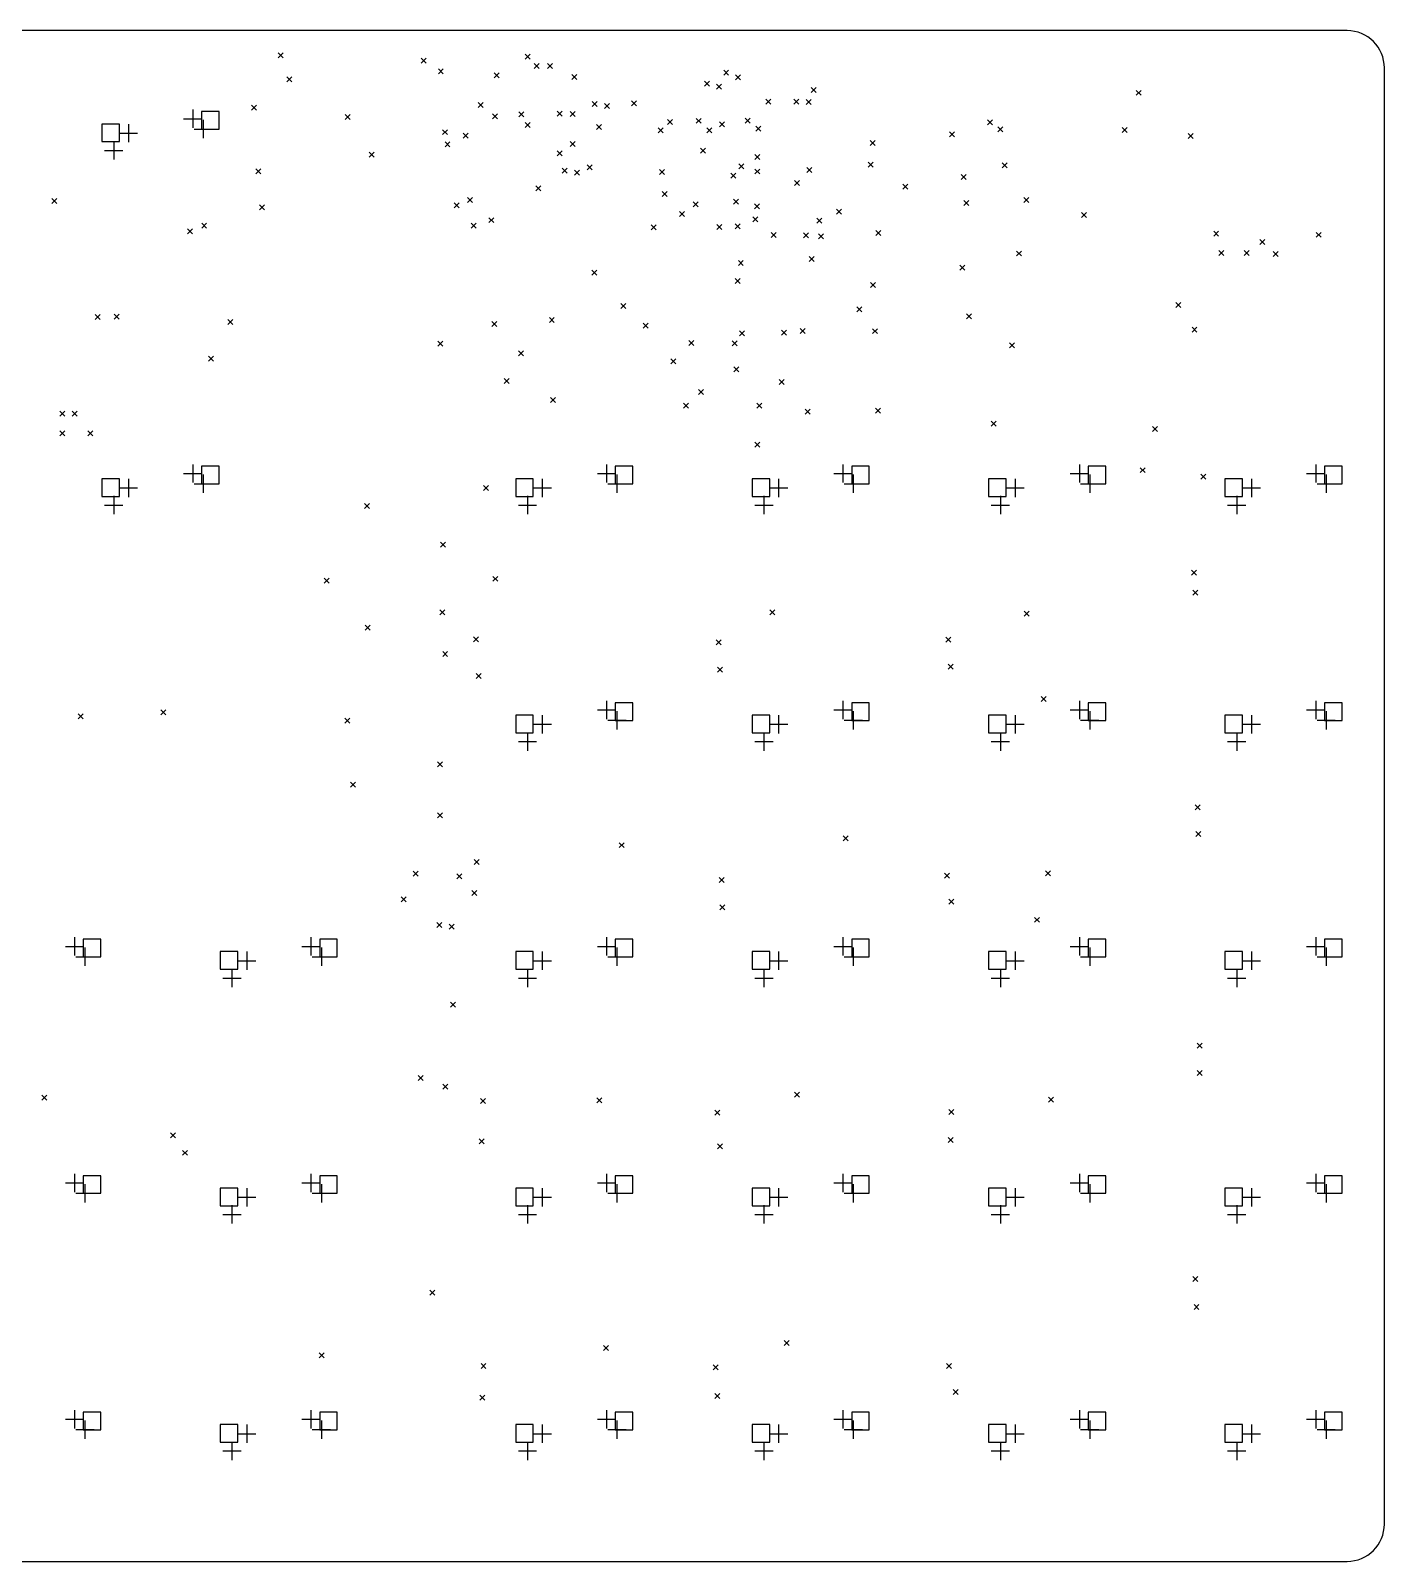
# Model space of a CAD drawing. Extents: x 0 to 17.2, y -5.9 to -0.3.
# Drawn here: x 12.921 to 17.205, y -5.157 to -0.315 of the extents above; entities that cross this region are included whole.
import ezdxf

# ---------------------------------------------------------------- set-up
doc = ezdxf.new("R2010")
doc.units = 0
doc.header["$MEASUREMENT"] = 0
doc.layers.add('BLACK', color=7, linetype='CONTINUOUS')

msp = doc.modelspace()

# ---------------------------------------------------------------- linework, layer by layer
at = {"layer": 'BLACK', "linetype": 'CONTINUOUS'}
for p, q in [((17.0866, -0.314961), (0.19685, -0.314961)), ((13.7043, -0.384862), (13.7201, -0.40061)), ((13.7201, -0.384862), (13.7043, -0.40061)), ((14.1571, -0.402335), (14.1728, -0.418083)), ((14.1728, -0.402335), (14.1571, -0.418083)), ((14.2114, -0.43563), (14.2272, -0.451378)), ((14.2272, -0.43563), (14.2114, -0.451378)), ((14.4862, -0.38939), (14.502, -0.405138)), ((14.502, -0.38939), (14.4862, -0.405138)), ((14.5145, -0.419114), (14.5302, -0.434862)), ((14.5302, -0.419114), (14.5145, -0.434862)), ((14.5571, -0.419114), (14.5728, -0.434862)), ((14.5728, -0.419114), (14.5571, -0.434862)), ((17.2047, -5.03937), (17.2047, -0.433071)), ((13.7323, -0.461024), (13.748, -0.476772)), ((13.748, -0.461024), (13.7323, -0.476772)), ((14.3878, -0.448425), (14.4035, -0.464173)), ((14.4035, -0.448425), (14.3878, -0.464173)), ((14.6335, -0.453346), (14.6492, -0.469094)), ((14.6492, -0.453346), (14.6335, -0.469094)), ((15.0533, -0.475), (15.0691, -0.490748)), ((15.0691, -0.475), (15.0533, -0.490748)), ((15.1142, -0.439764), (15.1299, -0.455512)), ((15.1299, -0.439764), (15.1142, -0.455512)), ((15.1518, -0.455118), (15.1675, -0.470866)), ((15.1675, -0.455118), (15.1518, -0.470866)), ((15.0915, -0.484611), (15.1073, -0.500359)), ((15.1073, -0.484611), (15.0915, -0.500359)), ((15.2472, -0.532087), (15.263, -0.547835)), ((15.263, -0.532087), (15.2472, -0.547835)), ((15.3358, -0.532087), (15.3516, -0.547835)), ((15.3516, -0.532087), (15.3358, -0.547835)), ((15.3912, -0.494735), (15.4069, -0.510483)), ((15.4069, -0.494735), (15.3912, -0.510483)), ((16.4193, -0.503937), (16.435, -0.519685)), ((16.435, -0.503937), (16.4193, -0.519685)), ((13.4344, -0.564961), (13.4344, -0.622835)), ((13.5178, -0.571177), (13.4621, -0.571177)), ((13.4621, -0.571177), (13.4621, -0.626855)), ((13.5178, -0.626855), (13.5178, -0.571177)), ((13.6201, -0.551181), (13.6358, -0.566929)), ((13.6358, -0.551181), (13.6201, -0.566929)), ((13.9169, -0.579921), (13.9327, -0.595669)), ((13.9327, -0.579921), (13.9169, -0.595669)), ((14.3374, -0.542506), (14.3532, -0.558254)), ((14.3532, -0.542506), (14.3374, -0.558254)), ((14.3827, -0.577953), (14.3984, -0.593701)), ((14.3984, -0.577953), (14.3827, -0.593701)), ((14.4656, -0.571924), (14.4814, -0.587672)), ((14.4814, -0.571924), (14.4656, -0.587672)), ((14.5876, -0.569469), (14.6033, -0.585217)), ((14.6033, -0.569469), (14.5876, -0.585217)), ((14.629, -0.570509), (14.6447, -0.586258)), ((14.6447, -0.570509), (14.629, -0.586258)), ((14.698, -0.538976), (14.7138, -0.554724)), ((14.7138, -0.538976), (14.698, -0.554724)), ((14.7369, -0.545242), (14.7526, -0.56099)), ((14.7526, -0.545242), (14.7369, -0.56099)), ((14.8225, -0.536821), (14.8382, -0.552569)), ((14.8382, -0.536821), (14.8225, -0.552569)), ((15.3752, -0.532689), (15.3909, -0.548437)), ((15.3909, -0.532689), (15.3752, -0.548437)), ((13.2028, -0.610547), (13.1472, -0.610547)), ((13.1472, -0.610547), (13.1472, -0.666225)), ((13.2028, -0.666225), (13.2028, -0.610547)), ((13.2311, -0.610433), (13.2311, -0.668307)), ((13.4055, -0.593898), (13.4634, -0.593898)), ((13.4384, -0.626575), (13.4963, -0.626575)), ((13.4621, -0.626855), (13.5178, -0.626855)), ((13.4673, -0.597638), (13.4673, -0.655512)), ((14.2248, -0.628346), (14.2406, -0.644094)), ((14.2406, -0.628346), (14.2248, -0.644094)), ((14.4862, -0.605886), (14.502, -0.621634)), ((14.502, -0.605886), (14.4862, -0.621634)), ((14.7121, -0.611847), (14.7279, -0.627595)), ((14.7279, -0.611847), (14.7121, -0.627595)), ((14.9069, -0.622264), (14.9227, -0.638012)), ((14.9227, -0.622264), (14.9069, -0.638012)), ((14.9366, -0.596457), (14.9524, -0.612205)), ((14.9524, -0.596457), (14.9366, -0.612205)), ((15.0268, -0.59252), (15.0425, -0.608268)), ((15.0425, -0.59252), (15.0268, -0.608268)), ((15.0614, -0.622835), (15.0772, -0.638583)), ((15.0772, -0.622835), (15.0614, -0.638583)), ((15.1013, -0.603801), (15.117, -0.619549)), ((15.117, -0.603801), (15.1013, -0.619549)), ((15.1823, -0.592126), (15.198, -0.607874)), ((15.198, -0.592126), (15.1823, -0.607874)), ((15.2159, -0.61716), (15.2316, -0.632908)), ((15.2316, -0.61716), (15.2159, -0.632908)), ((15.9493, -0.597286), (15.965, -0.613034)), ((15.965, -0.597286), (15.9493, -0.613034)), ((15.9819, -0.619311), (15.9976, -0.635059)), ((15.9976, -0.619311), (15.9819, -0.635059)), ((16.3748, -0.621654), (16.3906, -0.637402)), ((16.3906, -0.621654), (16.3748, -0.637402)), ((13.1472, -0.666225), (13.2028, -0.666225)), ((13.1844, -0.664961), (13.1844, -0.722835)), ((13.2022, -0.63937), (13.26, -0.63937)), ((14.2325, -0.666937), (14.2482, -0.682685)), ((14.2482, -0.666937), (14.2325, -0.682685)), ((14.2895, -0.638976), (14.3053, -0.654724)), ((14.3053, -0.638976), (14.2895, -0.654724)), ((14.6287, -0.666142), (14.6445, -0.68189)), ((14.6445, -0.666142), (14.6287, -0.68189)), ((15.5776, -0.662205), (15.5933, -0.677953)), ((15.5933, -0.662205), (15.5776, -0.677953)), ((15.8283, -0.635433), (15.8441, -0.651181)), ((15.8441, -0.635433), (15.8283, -0.651181)), ((16.5839, -0.640354), (16.5996, -0.656102)), ((16.5996, -0.640354), (16.5839, -0.656102)), ((13.1555, -0.693898), (13.2134, -0.693898)), ((13.9921, -0.7), (14.0079, -0.715748)), ((14.0079, -0.7), (13.9921, -0.715748)), ((14.5876, -0.695092), (14.6033, -0.71084)), ((14.6033, -0.695092), (14.5876, -0.71084)), ((15.0406, -0.686614), (15.0563, -0.702362)), ((15.0563, -0.686614), (15.0406, -0.702362)), ((15.2128, -0.707368), (15.2286, -0.723116)), ((15.2286, -0.707368), (15.2128, -0.723116)), ((13.6339, -0.751969), (13.6496, -0.767717)), ((13.6496, -0.751969), (13.6339, -0.767717)), ((14.6031, -0.750394), (14.6189, -0.766142)), ((14.6189, -0.750394), (14.6031, -0.766142)), ((14.6421, -0.756165), (14.6578, -0.771913)), ((14.6578, -0.756165), (14.6421, -0.771913)), ((14.6819, -0.739744), (14.6976, -0.755492)), ((14.6976, -0.739744), (14.6819, -0.755492)), ((14.911, -0.754331), (14.9268, -0.770079)), ((14.9268, -0.754331), (14.911, -0.770079)), ((15.1366, -0.766358), (15.1523, -0.782106)), ((15.1523, -0.766358), (15.1366, -0.782106)), ((15.1626, -0.736867), (15.1784, -0.752615)), ((15.1784, -0.736867), (15.1626, -0.752615)), ((15.2128, -0.752799), (15.2286, -0.768547)), ((15.2286, -0.752799), (15.2128, -0.768547)), ((15.3772, -0.74804), (15.3929, -0.763788)), ((15.3929, -0.74804), (15.3772, -0.763788)), ((15.5717, -0.731496), (15.5874, -0.747244)), ((15.5874, -0.731496), (15.5717, -0.747244)), ((15.8654, -0.770276), (15.8811, -0.786024)), ((15.8811, -0.770276), (15.8654, -0.786024)), ((15.9953, -0.732874), (16.011, -0.748622)), ((16.011, -0.732874), (15.9953, -0.748622)), ((14.5201, -0.805906), (14.5358, -0.821654)), ((14.5358, -0.805906), (14.5201, -0.821654)), ((15.3378, -0.789359), (15.3536, -0.805107)), ((15.3536, -0.789359), (15.3378, -0.805107)), ((15.6807, -0.801181), (15.6965, -0.816929)), ((15.6965, -0.801181), (15.6807, -0.816929)), ((12.9882, -0.846457), (13.0039, -0.862205)), ((13.0039, -0.846457), (12.9882, -0.862205)), ((13.6457, -0.866142), (13.6614, -0.88189)), ((13.6614, -0.866142), (13.6457, -0.88189)), ((14.261, -0.859843), (14.2768, -0.875591)), ((14.2768, -0.859843), (14.261, -0.875591)), ((14.3039, -0.84252), (14.3197, -0.858268)), ((14.3197, -0.84252), (14.3039, -0.858268)), ((14.9193, -0.824409), (14.935, -0.840157)), ((14.935, -0.824409), (14.9193, -0.840157)), ((15.0173, -0.857087), (15.0331, -0.872835)), ((15.0331, -0.857087), (15.0173, -0.872835)), ((15.1451, -0.848624), (15.1608, -0.864372)), ((15.1608, -0.848624), (15.1451, -0.864372)), ((15.2117, -0.862697), (15.2275, -0.878445)), ((15.2275, -0.862697), (15.2117, -0.878445)), ((15.874, -0.852362), (15.8898, -0.86811)), ((15.8898, -0.852362), (15.874, -0.86811)), ((16.0642, -0.84311), (16.0799, -0.858858)), ((16.0799, -0.84311), (16.0642, -0.858858)), ((14.3709, -0.906693), (14.3866, -0.922441)), ((14.3866, -0.906693), (14.3709, -0.922441)), ((14.9748, -0.887402), (14.9906, -0.90315)), ((14.9906, -0.887402), (14.9748, -0.90315)), ((15.2061, -0.903987), (15.2218, -0.919735)), ((15.2218, -0.903987), (15.2061, -0.919735)), ((15.4093, -0.908058), (15.425, -0.923806)), ((15.425, -0.908058), (15.4093, -0.923806)), ((15.4709, -0.879921), (15.4866, -0.895669)), ((15.4866, -0.879921), (15.4709, -0.895669)), ((16.2461, -0.890157), (16.2618, -0.905906)), ((16.2618, -0.890157), (16.2461, -0.905906)), ((13.4173, -0.941949), (13.4331, -0.957697)), ((13.4331, -0.941949), (13.4173, -0.957697)), ((13.4626, -0.924232), (13.4783, -0.93998)), ((13.4783, -0.924232), (13.4626, -0.93998)), ((14.3154, -0.924232), (14.3311, -0.93998)), ((14.3311, -0.924232), (14.3154, -0.93998)), ((14.885, -0.929724), (14.9008, -0.945472)), ((14.9008, -0.929724), (14.885, -0.945472)), ((15.0921, -0.927953), (15.1079, -0.943701)), ((15.1079, -0.927953), (15.0921, -0.943701)), ((15.1508, -0.925787), (15.1665, -0.941535)), ((15.1665, -0.925787), (15.1508, -0.941535)), ((15.2646, -0.953937), (15.2803, -0.969685)), ((15.2803, -0.953937), (15.2646, -0.969685)), ((15.3667, -0.954477), (15.3824, -0.970225)), ((15.3824, -0.954477), (15.3667, -0.970225)), ((15.4146, -0.957874), (15.4303, -0.973622)), ((15.4303, -0.957874), (15.4146, -0.973622)), ((15.5953, -0.947638), (15.611, -0.963386)), ((15.611, -0.947638), (15.5953, -0.963386)), ((16.6646, -0.949409), (16.6803, -0.965157)), ((16.6803, -0.949409), (16.6646, -0.965157)), ((16.9886, -0.95315), (17.0043, -0.968898)), ((17.0043, -0.95315), (16.9886, -0.968898)), ((16.0406, -1.0122), (16.0563, -1.02795)), ((16.0563, -1.0122), (16.0406, -1.02795)), ((16.6805, -1.01024), (16.6963, -1.02598)), ((16.6963, -1.01024), (16.6805, -1.02598)), ((16.7608, -1.01024), (16.7766, -1.02598)), ((16.7766, -1.01024), (16.7608, -1.02598)), ((16.8106, -0.975598), (16.8264, -0.991346)), ((16.8264, -0.975598), (16.8106, -0.991346)), ((16.8531, -1.01377), (16.8689, -1.02952)), ((16.8689, -1.01377), (16.8531, -1.02952)), ((15.1606, -1.04213), (15.1764, -1.05787)), ((15.1764, -1.04213), (15.1606, -1.05787)), ((15.3843, -1.02953), (15.4, -1.04528)), ((15.4, -1.02953), (15.3843, -1.04528)), ((15.8614, -1.05748), (15.8772, -1.07323)), ((15.8772, -1.05748), (15.8614, -1.07323)), ((14.6972, -1.07283), (14.713, -1.08858)), ((14.713, -1.07283), (14.6972, -1.08858)), ((15.1505, -1.09894), (15.1663, -1.11468)), ((15.1663, -1.09894), (15.1505, -1.11468)), ((15.5787, -1.1122), (15.5945, -1.12795)), ((15.5945, -1.1122), (15.5787, -1.12795)), ((14.7886, -1.17795), (14.8043, -1.1937)), ((14.8043, -1.17795), (14.7886, -1.1937)), ((15.5354, -1.18858), (15.5512, -1.20433)), ((15.5512, -1.18858), (15.5354, -1.20433)), ((16.5445, -1.1752), (16.5602, -1.19094)), ((16.5602, -1.1752), (16.5445, -1.19094)), ((13.126, -1.2126), (13.1417, -1.22835)), ((13.1417, -1.2126), (13.126, -1.22835)), ((13.1855, -1.21159), (13.2013, -1.22734)), ((13.2013, -1.21159), (13.1855, -1.22734)), ((13.5453, -1.22931), (13.561, -1.24506)), ((13.561, -1.22931), (13.5453, -1.24506)), ((14.381, -1.23534), (14.3968, -1.25109)), ((14.3968, -1.23534), (14.381, -1.25109)), ((14.5626, -1.22283), (14.5783, -1.23858)), ((14.5783, -1.22283), (14.5626, -1.23858)), ((14.8598, -1.24094), (14.8756, -1.25669)), ((14.8756, -1.24094), (14.8598, -1.25669)), ((15.3567, -1.25709), (15.3724, -1.27283)), ((15.3724, -1.25709), (15.3567, -1.27283)), ((15.585, -1.25787), (15.6008, -1.27362)), ((15.6008, -1.25787), (15.585, -1.27362)), ((15.8827, -1.21102), (15.8984, -1.22677)), ((15.8984, -1.21102), (15.8827, -1.22677)), ((16.5961, -1.25276), (16.6118, -1.2685)), ((16.6118, -1.25276), (16.5961, -1.2685)), ((14.2098, -1.29783), (14.2256, -1.31358)), ((14.2256, -1.29783), (14.2098, -1.31358)), ((15.0042, -1.29523), (15.02, -1.31098)), ((15.02, -1.29523), (15.0042, -1.31098)), ((15.1409, -1.29642), (15.1567, -1.31217)), ((15.1567, -1.29642), (15.1409, -1.31217)), ((15.1646, -1.26496), (15.1803, -1.28071)), ((15.1803, -1.26496), (15.1646, -1.28071)), ((15.2976, -1.2626), (15.3134, -1.27835)), ((15.3134, -1.2626), (15.2976, -1.27835)), ((16.0189, -1.30236), (16.0346, -1.31811)), ((16.0346, -1.30236), (16.0189, -1.31811)), ((13.4843, -1.34449), (13.5, -1.36024)), ((13.5, -1.34449), (13.4843, -1.36024)), ((14.4654, -1.32795), (14.4811, -1.3437)), ((14.4811, -1.32795), (14.4654, -1.3437)), ((14.9466, -1.35284), (14.9624, -1.36859)), ((14.9624, -1.35284), (14.9466, -1.36859)), ((15.1465, -1.37835), (15.1622, -1.39409)), ((15.1622, -1.37835), (15.1465, -1.39409)), ((14.4197, -1.41535), (14.4354, -1.4311)), ((14.4354, -1.41535), (14.4197, -1.4311)), ((15.0348, -1.45059), (15.0506, -1.46634)), ((15.0506, -1.45059), (15.0348, -1.46634)), ((15.2898, -1.41911), (15.3055, -1.43486)), ((15.3055, -1.41911), (15.2898, -1.43486)), ((14.5662, -1.47557), (14.5819, -1.49132)), ((14.5819, -1.47557), (14.5662, -1.49132)), ((14.9876, -1.49329), (15.0033, -1.50904)), ((15.0033, -1.49329), (14.9876, -1.50904)), ((15.2193, -1.49388), (15.235, -1.50963)), ((15.235, -1.49388), (15.2193, -1.50963)), ((13.0138, -1.51874), (13.0295, -1.53449)), ((13.0295, -1.51874), (13.0138, -1.53449)), ((13.0531, -1.51874), (13.0689, -1.53449)), ((13.0689, -1.51874), (13.0531, -1.53449)), ((15.372, -1.51299), (15.3878, -1.52874)), ((15.3878, -1.51299), (15.372, -1.52874)), ((15.5949, -1.50984), (15.6106, -1.52559)), ((15.6106, -1.50984), (15.5949, -1.52559)), ((13.0138, -1.58071), (13.0295, -1.59646)), ((13.0295, -1.58071), (13.0138, -1.59646)), ((13.1024, -1.58071), (13.1181, -1.59646)), ((13.1181, -1.58071), (13.1024, -1.59646)), ((15.9606, -1.55022), (15.9764, -1.56596)), ((15.9764, -1.55022), (15.9606, -1.56596)), ((16.4715, -1.56693), (16.4872, -1.58268)), ((16.4872, -1.56693), (16.4715, -1.58268)), ((15.213, -1.61732), (15.2287, -1.63307)), ((15.2287, -1.61732), (15.213, -1.63307)), ((13.4344, -1.68701), (13.4344, -1.74488)), ((13.5178, -1.69322), (13.4621, -1.69322)), ((13.4621, -1.69322), (13.4621, -1.7489)), ((13.5178, -1.7489), (13.5178, -1.69322)), ((14.7435, -1.68701), (14.7435, -1.74488)), ((14.8269, -1.69322), (14.7712, -1.69322)), ((14.7712, -1.69322), (14.7712, -1.7489)), ((14.8269, -1.7489), (14.8269, -1.69322)), ((15.4915, -1.68701), (15.4915, -1.74488)), ((15.5749, -1.69322), (15.5192, -1.69322)), ((15.5192, -1.69322), (15.5192, -1.7489)), ((15.5749, -1.7489), (15.5749, -1.69322)), ((16.2396, -1.68701), (16.2396, -1.74488)), ((16.3229, -1.69322), (16.2672, -1.69322)), ((16.2672, -1.69322), (16.2672, -1.7489)), ((16.3229, -1.7489), (16.3229, -1.69322)), ((16.9876, -1.68701), (16.9876, -1.74488)), ((17.0709, -1.69322), (17.0153, -1.69322)), ((17.0153, -1.69322), (17.0153, -1.7489)), ((17.0709, -1.7489), (17.0709, -1.69322)), ((13.2028, -1.73259), (13.1472, -1.73259)), ((13.1472, -1.73259), (13.1472, -1.78827)), ((13.2028, -1.78827), (13.2028, -1.73259)), ((13.2311, -1.73248), (13.2311, -1.79035)), ((13.4055, -1.71594), (13.4634, -1.71594)), ((13.4673, -1.71969), (13.4673, -1.77756)), ((14.5119, -1.73259), (14.4562, -1.73259)), ((14.4562, -1.73259), (14.4562, -1.78827)), ((14.5119, -1.78827), (14.5119, -1.73259)), ((14.5402, -1.73248), (14.5402, -1.79035)), ((14.7146, -1.71594), (14.7724, -1.71594)), ((14.7764, -1.71969), (14.7764, -1.77756)), ((15.2599, -1.73259), (15.2042, -1.73259)), ((15.2042, -1.73259), (15.2042, -1.78827)), ((15.2599, -1.78827), (15.2599, -1.73259)), ((15.2882, -1.73248), (15.2882, -1.79035)), ((15.4626, -1.71594), (15.5205, -1.71594)), ((15.5244, -1.71969), (15.5244, -1.77756)), ((16.008, -1.73259), (15.9523, -1.73259)), ((15.9523, -1.73259), (15.9523, -1.78827)), ((16.008, -1.78827), (16.008, -1.73259)), ((16.0362, -1.73248), (16.0362, -1.79035)), ((16.2106, -1.71594), (16.2685, -1.71594)), ((16.2724, -1.71969), (16.2724, -1.77756)), ((16.4317, -1.69759), (16.4475, -1.71334)), ((16.4475, -1.69759), (16.4317, -1.71334)), ((16.624, -1.7185), (16.6398, -1.73425)), ((16.6398, -1.7185), (16.624, -1.73425)), ((16.756, -1.73259), (16.7003, -1.73259)), ((16.7003, -1.73259), (16.7003, -1.78827)), ((16.756, -1.78827), (16.756, -1.73259)), ((16.7843, -1.73248), (16.7843, -1.79035)), ((16.9587, -1.71594), (17.0165, -1.71594)), ((17.0205, -1.71969), (17.0205, -1.77756)), ((13.1472, -1.78827), (13.2028, -1.78827)), ((13.1844, -1.78701), (13.1844, -1.84488)), ((13.2022, -1.76142), (13.26, -1.76142)), ((13.4384, -1.74862), (13.4963, -1.74862)), ((13.4621, -1.7489), (13.5178, -1.7489)), ((14.3543, -1.75394), (14.3701, -1.76969)), ((14.3701, -1.75394), (14.3543, -1.76969)), ((14.4562, -1.78827), (14.5119, -1.78827)), ((14.4935, -1.78701), (14.4935, -1.84488)), ((14.5112, -1.76142), (14.5691, -1.76142)), ((14.7474, -1.74862), (14.8053, -1.74862)), ((14.7712, -1.7489), (14.8269, -1.7489)), ((15.2042, -1.78827), (15.2599, -1.78827)), ((15.2415, -1.78701), (15.2415, -1.84488)), ((15.2593, -1.76142), (15.3171, -1.76142)), ((15.4955, -1.74862), (15.5533, -1.74862)), ((15.5192, -1.7489), (15.5749, -1.7489)), ((15.9523, -1.78827), (16.008, -1.78827)), ((15.9896, -1.78701), (15.9896, -1.84488)), ((16.0073, -1.76142), (16.0652, -1.76142)), ((16.2435, -1.74862), (16.3014, -1.74862)), ((16.2672, -1.7489), (16.3229, -1.7489)), ((16.7003, -1.78827), (16.756, -1.78827)), ((16.7376, -1.78701), (16.7376, -1.84488)), ((16.7553, -1.76142), (16.8132, -1.76142)), ((16.9915, -1.74862), (17.0494, -1.74862)), ((17.0153, -1.7489), (17.0709, -1.7489)), ((13.1555, -1.81594), (13.2134, -1.81594)), ((13.9774, -1.81102), (13.9931, -1.82677)), ((13.9931, -1.81102), (13.9774, -1.82677)), ((14.4646, -1.81594), (14.5224, -1.81594)), ((15.2126, -1.81594), (15.2705, -1.81594)), ((15.9606, -1.81594), (16.0185, -1.81594)), ((16.7087, -1.81594), (16.7665, -1.81594)), ((14.2185, -1.93307), (14.2343, -1.94882)), ((14.2343, -1.93307), (14.2185, -1.94882)), ((16.5945, -2.02165), (16.6102, -2.0374)), ((16.6102, -2.02165), (16.5945, -2.0374)), ((13.8504, -2.04724), (13.8661, -2.06299)), ((13.8661, -2.04724), (13.8504, -2.06299)), ((14.3839, -2.04134), (14.3996, -2.05709)), ((14.3996, -2.04134), (14.3839, -2.05709)), ((16.5984, -2.08465), (16.6142, -2.10039)), ((16.6142, -2.08465), (16.5984, -2.10039)), ((14.2165, -2.14764), (14.2323, -2.16339)), ((14.2323, -2.14764), (14.2165, -2.16339)), ((15.2598, -2.14764), (15.2756, -2.16339)), ((15.2756, -2.14764), (15.2598, -2.16339)), ((16.065, -2.15157), (16.0807, -2.16732)), ((16.0807, -2.15157), (16.065, -2.16732)), ((13.9803, -2.19587), (13.9961, -2.21161)), ((13.9961, -2.19587), (13.9803, -2.21161)), ((14.3228, -2.23228), (14.3386, -2.24803)), ((14.3386, -2.23228), (14.3228, -2.24803)), ((15.0906, -2.24213), (15.1063, -2.25787)), ((15.1063, -2.24213), (15.0906, -2.25787)), ((15.8169, -2.23425), (15.8327, -2.25)), ((15.8327, -2.23425), (15.8169, -2.25)), ((14.2252, -2.27953), (14.2409, -2.29528)), ((14.2409, -2.27953), (14.2252, -2.29528)), ((15.8248, -2.3189), (15.8406, -2.33465)), ((15.8406, -2.3189), (15.8248, -2.33465)), ((14.3307, -2.34843), (14.3465, -2.36417)), ((14.3465, -2.34843), (14.3307, -2.36417)), ((15.0945, -2.32874), (15.1102, -2.34449)), ((15.1102, -2.32874), (15.0945, -2.34449)), ((13.3337, -2.46358), (13.3494, -2.47933)), ((13.3494, -2.46358), (13.3337, -2.47933)), ((14.7146, -2.46398), (14.7724, -2.46398)), ((14.7435, -2.43504), (14.7435, -2.49291)), ((14.8269, -2.44126), (14.7712, -2.44126)), ((14.7712, -2.44126), (14.7712, -2.49693)), ((14.7764, -2.46772), (14.7764, -2.52559)), ((14.8269, -2.49693), (14.8269, -2.44126)), ((15.4626, -2.46398), (15.5205, -2.46398)), ((15.4915, -2.43504), (15.4915, -2.49291)), ((15.5749, -2.44126), (15.5192, -2.44126)), ((15.5192, -2.44126), (15.5192, -2.49693)), ((15.5244, -2.46772), (15.5244, -2.52559)), ((15.5749, -2.49693), (15.5749, -2.44126)), ((16.1191, -2.42126), (16.1348, -2.43701)), ((16.1348, -2.42126), (16.1191, -2.43701)), ((16.2106, -2.46398), (16.2685, -2.46398)), ((16.2396, -2.43504), (16.2396, -2.49291)), ((16.3229, -2.44126), (16.2672, -2.44126)), ((16.2672, -2.44126), (16.2672, -2.49693)), ((16.2724, -2.46772), (16.2724, -2.52559)), ((16.3229, -2.49693), (16.3229, -2.44126)), ((16.9587, -2.46398), (17.0165, -2.46398)), ((16.9876, -2.43504), (16.9876, -2.49291)), ((17.0709, -2.44126), (17.0153, -2.44126)), ((17.0153, -2.44126), (17.0153, -2.49693)), ((17.0205, -2.46772), (17.0205, -2.52559)), ((17.0709, -2.49693), (17.0709, -2.44126)), ((13.072, -2.47638), (13.0877, -2.49213)), ((13.0877, -2.47638), (13.072, -2.49213)), ((13.9154, -2.49016), (13.9311, -2.50591)), ((13.9311, -2.49016), (13.9154, -2.50591)), ((14.5119, -2.48063), (14.4562, -2.48063)), ((14.4562, -2.48063), (14.4562, -2.5363)), ((14.5112, -2.50945), (14.5691, -2.50945)), ((14.5119, -2.5363), (14.5119, -2.48063)), ((14.5402, -2.48051), (14.5402, -2.53839)), ((14.7474, -2.49665), (14.8053, -2.49665)), ((14.7712, -2.49693), (14.8269, -2.49693)), ((15.2599, -2.48063), (15.2042, -2.48063)), ((15.2042, -2.48063), (15.2042, -2.5363)), ((15.2593, -2.50945), (15.3171, -2.50945)), ((15.2599, -2.5363), (15.2599, -2.48063)), ((15.2882, -2.48051), (15.2882, -2.53839)), ((15.4955, -2.49665), (15.5533, -2.49665)), ((15.5192, -2.49693), (15.5749, -2.49693)), ((16.008, -2.48063), (15.9523, -2.48063)), ((15.9523, -2.48063), (15.9523, -2.5363)), ((16.0073, -2.50945), (16.0652, -2.50945)), ((16.008, -2.5363), (16.008, -2.48063)), ((16.0362, -2.48051), (16.0362, -2.53839)), ((16.2435, -2.49665), (16.3014, -2.49665)), ((16.2672, -2.49693), (16.3229, -2.49693)), ((16.756, -2.48063), (16.7003, -2.48063)), ((16.7003, -2.48063), (16.7003, -2.5363)), ((16.7553, -2.50945), (16.8132, -2.50945)), ((16.756, -2.5363), (16.756, -2.48063)), ((16.7843, -2.48051), (16.7843, -2.53839)), ((16.9915, -2.49665), (17.0494, -2.49665)), ((17.0153, -2.49693), (17.0709, -2.49693)), ((14.4562, -2.5363), (14.5119, -2.5363)), ((14.4646, -2.56398), (14.5224, -2.56398)), ((14.4935, -2.53504), (14.4935, -2.59291)), ((15.2042, -2.5363), (15.2599, -2.5363)), ((15.2126, -2.56398), (15.2705, -2.56398)), ((15.2415, -2.53504), (15.2415, -2.59291)), ((15.9523, -2.5363), (16.008, -2.5363)), ((15.9606, -2.56398), (16.0185, -2.56398)), ((15.9896, -2.53504), (15.9896, -2.59291)), ((16.7003, -2.5363), (16.756, -2.5363)), ((16.7087, -2.56398), (16.7665, -2.56398)), ((16.7376, -2.53504), (16.7376, -2.59291)), ((14.2087, -2.62795), (14.2244, -2.6437)), ((14.2244, -2.62795), (14.2087, -2.6437)), ((13.9331, -2.69291), (13.9488, -2.70866)), ((13.9488, -2.69291), (13.9331, -2.70866)), ((14.2087, -2.78937), (14.2244, -2.80512)), ((14.2244, -2.78937), (14.2087, -2.80512)), ((16.6063, -2.76378), (16.622, -2.77953)), ((16.622, -2.76378), (16.6063, -2.77953)), ((16.6083, -2.84843), (16.624, -2.86417)), ((16.624, -2.84843), (16.6083, -2.86417)), ((14.7835, -2.88386), (14.7992, -2.89961)), ((14.7992, -2.88386), (14.7835, -2.89961)), ((15.4921, -2.8622), (15.5079, -2.87795)), ((15.5079, -2.8622), (15.4921, -2.87795)), ((14.3248, -2.93701), (14.3406, -2.95276)), ((14.3406, -2.93701), (14.3248, -2.95276)), ((14.1322, -2.97441), (14.148, -2.99016)), ((14.148, -2.97441), (14.1322, -2.99016)), ((14.2697, -2.98228), (14.2854, -2.99803)), ((14.2854, -2.98228), (14.2697, -2.99803)), ((15.1004, -2.99409), (15.1161, -3.00984)), ((15.1161, -2.99409), (15.1004, -3.00984)), ((15.813, -2.98031), (15.8287, -2.99606)), ((15.8287, -2.98031), (15.813, -2.99606)), ((16.1329, -2.97343), (16.1486, -2.98917)), ((16.1486, -2.97343), (16.1329, -2.98917)), ((14.3169, -3.03543), (14.3327, -3.05118)), ((14.3327, -3.03543), (14.3169, -3.05118)), ((14.0939, -3.05512), (14.1097, -3.07087)), ((14.1097, -3.05512), (14.0939, -3.07087)), ((15.1024, -3.08071), (15.1181, -3.09646)), ((15.1181, -3.08071), (15.1024, -3.09646)), ((15.8268, -3.06299), (15.8425, -3.07874)), ((15.8425, -3.06299), (15.8268, -3.07874)), ((14.207, -3.13646), (14.2228, -3.15221)), ((14.2228, -3.13646), (14.207, -3.15221)), ((14.2461, -3.14134), (14.2618, -3.15709)), ((14.2618, -3.14134), (14.2461, -3.15709)), ((16.0974, -3.12008), (16.1132, -3.13583)), ((16.1132, -3.12008), (16.0974, -3.13583)), ((13.0604, -3.18307), (13.0604, -3.24094)), ((13.1438, -3.18929), (13.0881, -3.18929)), ((13.0881, -3.18929), (13.0881, -3.24497)), ((13.1438, -3.24497), (13.1438, -3.18929)), ((13.8085, -3.18307), (13.8085, -3.24094)), ((13.8918, -3.18929), (13.8361, -3.18929)), ((13.8361, -3.18929), (13.8361, -3.24497)), ((13.8918, -3.24497), (13.8918, -3.18929)), ((14.7435, -3.18307), (14.7435, -3.24094)), ((14.8269, -3.18929), (14.7712, -3.18929)), ((14.7712, -3.18929), (14.7712, -3.24497)), ((14.8269, -3.24497), (14.8269, -3.18929)), ((15.4915, -3.18307), (15.4915, -3.24094)), ((15.5749, -3.18929), (15.5192, -3.18929)), ((15.5192, -3.18929), (15.5192, -3.24497)), ((15.5749, -3.24497), (15.5749, -3.18929)), ((16.2396, -3.18307), (16.2396, -3.24094)), ((16.3229, -3.18929), (16.2672, -3.18929)), ((16.2672, -3.18929), (16.2672, -3.24497)), ((16.3229, -3.24497), (16.3229, -3.18929)), ((16.9876, -3.18307), (16.9876, -3.24094)), ((17.0709, -3.18929), (17.0153, -3.18929)), ((17.0153, -3.18929), (17.0153, -3.24497)), ((17.0709, -3.24497), (17.0709, -3.18929)), ((13.0315, -3.21201), (13.0894, -3.21201)), ((13.0933, -3.21575), (13.0933, -3.27362)), ((13.5769, -3.22866), (13.5212, -3.22866)), ((13.5212, -3.22866), (13.5212, -3.28434)), ((13.5769, -3.28434), (13.5769, -3.22866)), ((13.6051, -3.22854), (13.6051, -3.28642)), ((13.7795, -3.21201), (13.8374, -3.21201)), ((13.8413, -3.21575), (13.8413, -3.27362)), ((14.5119, -3.22866), (14.4562, -3.22866)), ((14.4562, -3.22866), (14.4562, -3.28434)), ((14.5119, -3.28434), (14.5119, -3.22866)), ((14.5402, -3.22854), (14.5402, -3.28642)), ((14.7146, -3.21201), (14.7724, -3.21201)), ((14.7764, -3.21575), (14.7764, -3.27362)), ((15.2599, -3.22866), (15.2042, -3.22866)), ((15.2042, -3.22866), (15.2042, -3.28434)), ((15.2599, -3.28434), (15.2599, -3.22866)), ((15.2882, -3.22854), (15.2882, -3.28642)), ((15.4626, -3.21201), (15.5205, -3.21201)), ((15.5244, -3.21575), (15.5244, -3.27362)), ((16.008, -3.22866), (15.9523, -3.22866)), ((15.9523, -3.22866), (15.9523, -3.28434)), ((16.008, -3.28434), (16.008, -3.22866)), ((16.0362, -3.22854), (16.0362, -3.28642)), ((16.2106, -3.21201), (16.2685, -3.21201)), ((16.2724, -3.21575), (16.2724, -3.27362)), ((16.756, -3.22866), (16.7003, -3.22866)), ((16.7003, -3.22866), (16.7003, -3.28434)), ((16.756, -3.28434), (16.756, -3.22866)), ((16.7843, -3.22854), (16.7843, -3.28642)), ((16.9587, -3.21201), (17.0165, -3.21201)), ((17.0205, -3.21575), (17.0205, -3.27362)), ((13.0644, -3.24469), (13.1222, -3.24469)), ((13.0881, -3.24497), (13.1438, -3.24497)), ((13.5212, -3.28434), (13.5769, -3.28434)), ((13.5585, -3.28307), (13.5585, -3.34094)), ((13.5762, -3.25748), (13.6341, -3.25748)), ((13.8124, -3.24469), (13.8703, -3.24469)), ((13.8361, -3.24497), (13.8918, -3.24497)), ((14.4562, -3.28434), (14.5119, -3.28434)), ((14.4935, -3.28307), (14.4935, -3.34094)), ((14.5112, -3.25748), (14.5691, -3.25748)), ((14.7474, -3.24469), (14.8053, -3.24469)), ((14.7712, -3.24497), (14.8269, -3.24497)), ((15.2042, -3.28434), (15.2599, -3.28434)), ((15.2415, -3.28307), (15.2415, -3.34094)), ((15.2593, -3.25748), (15.3171, -3.25748)), ((15.4955, -3.24469), (15.5533, -3.24469)), ((15.5192, -3.24497), (15.5749, -3.24497)), ((15.9523, -3.28434), (16.008, -3.28434)), ((15.9896, -3.28307), (15.9896, -3.34094)), ((16.0073, -3.25748), (16.0652, -3.25748)), ((16.2435, -3.24469), (16.3014, -3.24469)), ((16.2672, -3.24497), (16.3229, -3.24497)), ((16.7003, -3.28434), (16.756, -3.28434)), ((16.7376, -3.28307), (16.7376, -3.34094)), ((16.7553, -3.25748), (16.8132, -3.25748)), ((16.9915, -3.24469), (17.0494, -3.24469)), ((17.0153, -3.24497), (17.0709, -3.24497)), ((13.5295, -3.31201), (13.5874, -3.31201)), ((14.4646, -3.31201), (14.5224, -3.31201)), ((15.2126, -3.31201), (15.2705, -3.31201)), ((15.9606, -3.31201), (16.0185, -3.31201)), ((16.7087, -3.31201), (16.7665, -3.31201)), ((14.2504, -3.38819), (14.2661, -3.40394)), ((14.2661, -3.38819), (14.2504, -3.40394)), ((16.6122, -3.51772), (16.628, -3.53346)), ((16.628, -3.51772), (16.6122, -3.53346)), ((14.148, -3.62008), (14.1638, -3.63583)), ((14.1638, -3.62008), (14.148, -3.63583)), ((16.6122, -3.60433), (16.628, -3.62008)), ((16.628, -3.60433), (16.6122, -3.62008)), ((14.2255, -3.64773), (14.2412, -3.66348)), ((14.2412, -3.64773), (14.2255, -3.66348)), ((15.3386, -3.67323), (15.3543, -3.68898)), ((15.3543, -3.67323), (15.3386, -3.68898)), ((12.9567, -3.68307), (12.9724, -3.69882)), ((12.9724, -3.68307), (12.9567, -3.69882)), ((14.3445, -3.69291), (14.3602, -3.70866)), ((14.3602, -3.69291), (14.3445, -3.70866)), ((14.7126, -3.69094), (14.7283, -3.70669)), ((14.7283, -3.69094), (14.7126, -3.70669)), ((15.8268, -3.72835), (15.8425, -3.74409)), ((15.8425, -3.72835), (15.8268, -3.74409)), ((16.1417, -3.68898), (16.1575, -3.70472)), ((16.1575, -3.68898), (16.1417, -3.70472)), ((15.0866, -3.73031), (15.1024, -3.74606)), ((15.1024, -3.73031), (15.0866, -3.74606)), ((13.3641, -3.80219), (13.3798, -3.81793)), ((13.3798, -3.80219), (13.3641, -3.81793)), ((14.3406, -3.82087), (14.3563, -3.83661)), ((14.3563, -3.82087), (14.3406, -3.83661)), ((15.8248, -3.81693), (15.8406, -3.83268)), ((15.8406, -3.81693), (15.8248, -3.83268)), ((13.4017, -3.85719), (13.4174, -3.87293)), ((13.4174, -3.85719), (13.4017, -3.87293)), ((15.0945, -3.83661), (15.1102, -3.85236)), ((15.1102, -3.83661), (15.0945, -3.85236)), ((13.0315, -3.96004), (13.0894, -3.96004)), ((13.0604, -3.9311), (13.0604, -3.98898)), ((13.1438, -3.93732), (13.0881, -3.93732)), ((13.0881, -3.93732), (13.0881, -3.993)), ((13.0933, -3.96378), (13.0933, -4.02165)), ((13.1438, -3.993), (13.1438, -3.93732)), ((13.7795, -3.96004), (13.8374, -3.96004)), ((13.8085, -3.9311), (13.8085, -3.98898)), ((13.8918, -3.93732), (13.8361, -3.93732)), ((13.8361, -3.93732), (13.8361, -3.993)), ((13.8413, -3.96378), (13.8413, -4.02165)), ((13.8918, -3.993), (13.8918, -3.93732)), ((14.7146, -3.96004), (14.7724, -3.96004)), ((14.7435, -3.9311), (14.7435, -3.98898)), ((14.8269, -3.93732), (14.7712, -3.93732)), ((14.7712, -3.93732), (14.7712, -3.993)), ((14.7764, -3.96378), (14.7764, -4.02165)), ((14.8269, -3.993), (14.8269, -3.93732)), ((15.4626, -3.96004), (15.5205, -3.96004)), ((15.4915, -3.9311), (15.4915, -3.98898)), ((15.5749, -3.93732), (15.5192, -3.93732)), ((15.5192, -3.93732), (15.5192, -3.993)), ((15.5244, -3.96378), (15.5244, -4.02165)), ((15.5749, -3.993), (15.5749, -3.93732)), ((16.2106, -3.96004), (16.2685, -3.96004)), ((16.2396, -3.9311), (16.2396, -3.98898)), ((16.3229, -3.93732), (16.2672, -3.93732)), ((16.2672, -3.93732), (16.2672, -3.993)), ((16.2724, -3.96378), (16.2724, -4.02165)), ((16.3229, -3.993), (16.3229, -3.93732)), ((16.9587, -3.96004), (17.0165, -3.96004)), ((16.9876, -3.9311), (16.9876, -3.98898)), ((17.0709, -3.93732), (17.0153, -3.93732)), ((17.0153, -3.93732), (17.0153, -3.993)), ((17.0205, -3.96378), (17.0205, -4.02165)), ((17.0709, -3.993), (17.0709, -3.93732)), ((13.0644, -3.99272), (13.1222, -3.99272)), ((13.0881, -3.993), (13.1438, -3.993)), ((13.5769, -3.97669), (13.5212, -3.97669)), ((13.5212, -3.97669), (13.5212, -4.03237)), ((13.5762, -4.00551), (13.6341, -4.00551)), ((13.5769, -4.03237), (13.5769, -3.97669)), ((13.6051, -3.97657), (13.6051, -4.03445)), ((13.8124, -3.99272), (13.8703, -3.99272)), ((13.8361, -3.993), (13.8918, -3.993)), ((14.5119, -3.97669), (14.4562, -3.97669)), ((14.4562, -3.97669), (14.4562, -4.03237)), ((14.5112, -4.00551), (14.5691, -4.00551)), ((14.5119, -4.03237), (14.5119, -3.97669)), ((14.5402, -3.97657), (14.5402, -4.03445)), ((14.7474, -3.99272), (14.8053, -3.99272)), ((14.7712, -3.993), (14.8269, -3.993)), ((15.2599, -3.97669), (15.2042, -3.97669)), ((15.2042, -3.97669), (15.2042, -4.03237)), ((15.2593, -4.00551), (15.3171, -4.00551)), ((15.2599, -4.03237), (15.2599, -3.97669)), ((15.2882, -3.97657), (15.2882, -4.03445)), ((15.4955, -3.99272), (15.5533, -3.99272)), ((15.5192, -3.993), (15.5749, -3.993)), ((16.008, -3.97669), (15.9523, -3.97669)), ((15.9523, -3.97669), (15.9523, -4.03237)), ((16.0073, -4.00551), (16.0652, -4.00551)), ((16.008, -4.03237), (16.008, -3.97669)), ((16.0362, -3.97657), (16.0362, -4.03445)), ((16.2435, -3.99272), (16.3014, -3.99272)), ((16.2672, -3.993), (16.3229, -3.993)), ((16.756, -3.97669), (16.7003, -3.97669)), ((16.7003, -3.97669), (16.7003, -4.03237)), ((16.7553, -4.00551), (16.8132, -4.00551)), ((16.756, -4.03237), (16.756, -3.97669)), ((16.7843, -3.97657), (16.7843, -4.03445)), ((16.9915, -3.99272), (17.0494, -3.99272)), ((17.0153, -3.993), (17.0709, -3.993)), ((13.5212, -4.03237), (13.5769, -4.03237)), ((13.5295, -4.06004), (13.5874, -4.06004)), ((13.5585, -4.0311), (13.5585, -4.08898)), ((14.4562, -4.03237), (14.5119, -4.03237)), ((14.4646, -4.06004), (14.5224, -4.06004)), ((14.4935, -4.0311), (14.4935, -4.08898)), ((15.2042, -4.03237), (15.2599, -4.03237)), ((15.2126, -4.06004), (15.2705, -4.06004)), ((15.2415, -4.0311), (15.2415, -4.08898)), ((15.9523, -4.03237), (16.008, -4.03237)), ((15.9606, -4.06004), (16.0185, -4.06004)), ((15.9896, -4.0311), (15.9896, -4.08898)), ((16.7003, -4.03237), (16.756, -4.03237)), ((16.7087, -4.06004), (16.7665, -4.06004)), ((16.7376, -4.0311), (16.7376, -4.08898)), ((16.5984, -4.25591), (16.6142, -4.27165)), ((16.6142, -4.25591), (16.5984, -4.27165)), ((14.185, -4.29921), (14.2008, -4.31496)), ((14.2008, -4.29921), (14.185, -4.31496)), ((16.6024, -4.34449), (16.6181, -4.36024)), ((16.6181, -4.34449), (16.6024, -4.36024)), ((13.8346, -4.49803), (13.8504, -4.51378)), ((13.8504, -4.49803), (13.8346, -4.51378)), ((14.7343, -4.47441), (14.75, -4.49016)), ((14.75, -4.47441), (14.7343, -4.49016)), ((15.3051, -4.45866), (15.3209, -4.47441)), ((15.3209, -4.45866), (15.3051, -4.47441)), ((14.3465, -4.5315), (14.3622, -4.54724)), ((14.3622, -4.5315), (14.3465, -4.54724)), ((15.0807, -4.53543), (15.0965, -4.55118)), ((15.0965, -4.53543), (15.0807, -4.55118)), ((15.8189, -4.5315), (15.8346, -4.54724)), ((15.8346, -4.5315), (15.8189, -4.54724)), ((14.3425, -4.63189), (14.3583, -4.64764)), ((14.3583, -4.63189), (14.3425, -4.64764)), ((15.0866, -4.62598), (15.1024, -4.64173)), ((15.1024, -4.62598), (15.0866, -4.64173)), ((15.8406, -4.61417), (15.8563, -4.62992)), ((15.8563, -4.61417), (15.8406, -4.62992)), ((13.0604, -4.67913), (13.0604, -4.73701)), ((13.1438, -4.68535), (13.0881, -4.68535)), ((13.0881, -4.68535), (13.0881, -4.74103)), ((13.1438, -4.74103), (13.1438, -4.68535)), ((13.8085, -4.67913), (13.8085, -4.73701)), ((13.8918, -4.68535), (13.8361, -4.68535)), ((13.8361, -4.68535), (13.8361, -4.74103)), ((13.8918, -4.74103), (13.8918, -4.68535)), ((14.7435, -4.67913), (14.7435, -4.73701)), ((14.8269, -4.68535), (14.7712, -4.68535)), ((14.7712, -4.68535), (14.7712, -4.74103)), ((14.8269, -4.74103), (14.8269, -4.68535)), ((15.4915, -4.67913), (15.4915, -4.73701)), ((15.5749, -4.68535), (15.5192, -4.68535)), ((15.5192, -4.68535), (15.5192, -4.74103)), ((15.5749, -4.74103), (15.5749, -4.68535)), ((16.2396, -4.67913), (16.2396, -4.73701)), ((16.3229, -4.68535), (16.2672, -4.68535)), ((16.2672, -4.68535), (16.2672, -4.74103)), ((16.3229, -4.74103), (16.3229, -4.68535)), ((16.9876, -4.67913), (16.9876, -4.73701)), ((17.0709, -4.68535), (17.0153, -4.68535)), ((17.0153, -4.68535), (17.0153, -4.74103)), ((17.0709, -4.74103), (17.0709, -4.68535)), ((13.0315, -4.70807), (13.0894, -4.70807)), ((13.0644, -4.74075), (13.1222, -4.74075)), ((13.0881, -4.74103), (13.1438, -4.74103)), ((13.0933, -4.71181), (13.0933, -4.76969)), ((13.5769, -4.72472), (13.5212, -4.72472)), ((13.5212, -4.72472), (13.5212, -4.7804)), ((13.5769, -4.7804), (13.5769, -4.72472)), ((13.6051, -4.72461), (13.6051, -4.78248)), ((13.7795, -4.70807), (13.8374, -4.70807)), ((13.8124, -4.74075), (13.8703, -4.74075)), ((13.8361, -4.74103), (13.8918, -4.74103)), ((13.8413, -4.71181), (13.8413, -4.76969)), ((14.5119, -4.72472), (14.4562, -4.72472)), ((14.4562, -4.72472), (14.4562, -4.7804)), ((14.5119, -4.7804), (14.5119, -4.72472)), ((14.5402, -4.72461), (14.5402, -4.78248)), ((14.7146, -4.70807), (14.7724, -4.70807)), ((14.7474, -4.74075), (14.8053, -4.74075)), ((14.7712, -4.74103), (14.8269, -4.74103)), ((14.7764, -4.71181), (14.7764, -4.76969)), ((15.2599, -4.72472), (15.2042, -4.72472)), ((15.2042, -4.72472), (15.2042, -4.7804)), ((15.2599, -4.7804), (15.2599, -4.72472)), ((15.2882, -4.72461), (15.2882, -4.78248)), ((15.4626, -4.70807), (15.5205, -4.70807)), ((15.4955, -4.74075), (15.5533, -4.74075)), ((15.5192, -4.74103), (15.5749, -4.74103)), ((15.5244, -4.71181), (15.5244, -4.76969)), ((16.008, -4.72472), (15.9523, -4.72472)), ((15.9523, -4.72472), (15.9523, -4.7804)), ((16.008, -4.7804), (16.008, -4.72472)), ((16.0362, -4.72461), (16.0362, -4.78248)), ((16.2106, -4.70807), (16.2685, -4.70807)), ((16.2435, -4.74075), (16.3014, -4.74075)), ((16.2672, -4.74103), (16.3229, -4.74103)), ((16.2724, -4.71181), (16.2724, -4.76969)), ((16.756, -4.72472), (16.7003, -4.72472)), ((16.7003, -4.72472), (16.7003, -4.7804)), ((16.756, -4.7804), (16.756, -4.72472)), ((16.7843, -4.72461), (16.7843, -4.78248)), ((16.9587, -4.70807), (17.0165, -4.70807)), ((16.9915, -4.74075), (17.0494, -4.74075)), ((17.0153, -4.74103), (17.0709, -4.74103)), ((17.0205, -4.71181), (17.0205, -4.76969)), ((13.5212, -4.7804), (13.5769, -4.7804)), ((13.5585, -4.77913), (13.5585, -4.83701)), ((13.5762, -4.75354), (13.6341, -4.75354)), ((14.4562, -4.7804), (14.5119, -4.7804)), ((14.4935, -4.77913), (14.4935, -4.83701)), ((14.5112, -4.75354), (14.5691, -4.75354)), ((15.2042, -4.7804), (15.2599, -4.7804)), ((15.2415, -4.77913), (15.2415, -4.83701)), ((15.2593, -4.75354), (15.3171, -4.75354)), ((15.9523, -4.7804), (16.008, -4.7804)), ((15.9896, -4.77913), (15.9896, -4.83701)), ((16.0073, -4.75354), (16.0652, -4.75354)), ((16.7003, -4.7804), (16.756, -4.7804)), ((16.7376, -4.77913), (16.7376, -4.83701)), ((16.7553, -4.75354), (16.8132, -4.75354)), ((13.5295, -4.80807), (13.5874, -4.80807)), ((14.4646, -4.80807), (14.5224, -4.80807)), ((15.2126, -4.80807), (15.2705, -4.80807)), ((15.9606, -4.80807), (16.0185, -4.80807)), ((16.7087, -4.80807), (16.7665, -4.80807)), ((10.5906, -5.15748), (17.0866, -5.15748))]:
    msp.add_line(p, q, dxfattribs=at)
at = {"layer": 'BLACK'}
for centre, start, end in [((17.0866, -0.433071), 0, 90), ((17.0866, -5.03937), -90, 0)]:
    msp.add_arc(centre, 0.11811, start, end, dxfattribs=at)

doc.saveas('drawing.dxf')
